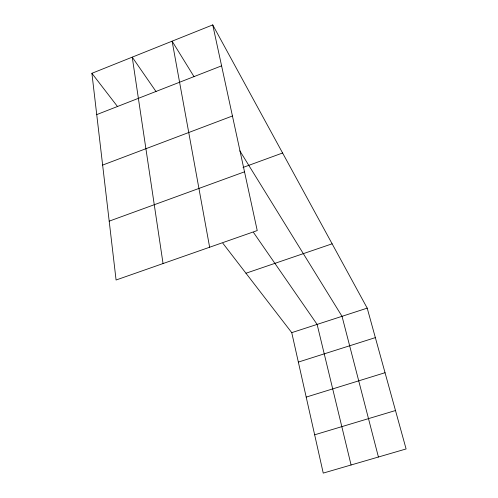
<?xml version="1.0" encoding="UTF-8"?>
<svg xmlns="http://www.w3.org/2000/svg" width="498" height="498" viewBox="0 0 498 498"><rect width="100%" height="100%" fill="white"/><g stroke="black" fill="none" stroke-linecap="round" stroke-linejoin="round"><path stroke-width="0.75" d="M212.733 24.9L257.229 230.562L116.078 280.007L91.9 73.306L212.733 24.9L367.207 308.138L406.1 448.953L323.239 473.1L291.747 332.645L222.824 243.205M96.73 114.602L221.591 65.842M102.632 165.081L232.442 115.99M243.005 167.465L282.59 152.992M109.193 221.156L244.518 171.822M245.968 273.24L332.122 243.815M291.747 332.645L367.207 308.138M298.352 362.083L375.349 337.619M306.202 397.099L385.041 372.709M314.655 434.81L395.487 410.526M91.9 73.306L117.553 106.597M156.042 91.57L132.231 57.146L163.051 263.554M253.513 232.46L317.12 324.403L351.078 464.989M194.064 76.723L172.109 41.172L209.633 247.232M239.831 150.838L342.026 316.317L378.424 457.021"/></g></svg>
